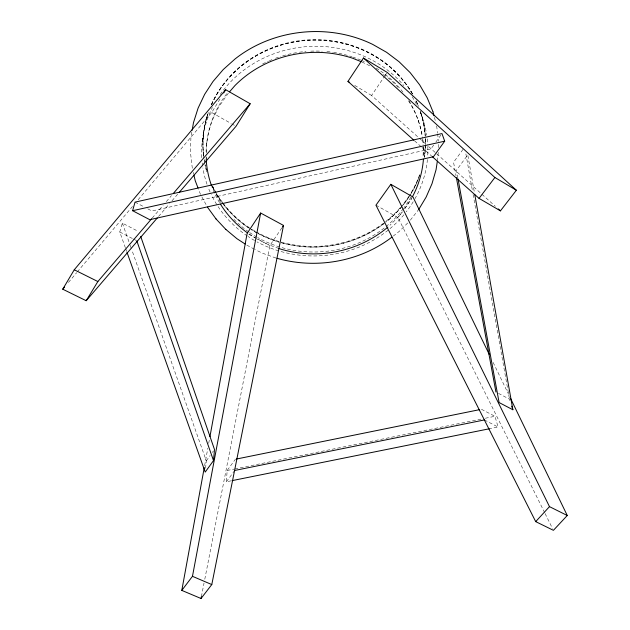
<?xml version="1.0" encoding="UTF-8"?>
<svg xmlns="http://www.w3.org/2000/svg" width="630" height="630" viewBox="0 0 630 630"><rect width="100%" height="100%" fill="white"/><g stroke="black" fill="none" stroke-linecap="round" stroke-linejoin="round"><path stroke-width="0.47" stroke-dasharray="3.15 2.36" d="M438.283 152.381L437.488 160.264M438.362 147.577L438.456 141.805M231.194 480.816L226.375 481.785L227.162 470.484L235.415 459.238M205.569 468.326L206.301 460.845L131.843 249.96M206.64 143.782L206.9 142.199M191.811 132.213L190.937 137.309L190.402 151.869L192.363 168.651M202.183 141.585L203.584 133.521M204.64 465.594L207.829 448.182M208.711 443.347L209.42 439.472M201.403 596.571L204.041 583.073M204.789 579.214L269.868 245.566L281.893 227.816M125.37 247.74L119.763 231.982L122.377 223.138L138.277 231.383M412.39 196.678L405.043 208.388M138.167 199.734L211.704 112.534L220.185 98.682M425.754 143.994L371.574 95.469L384.481 76.427M385.017 75.632L386.655 73.222M206.301 460.845L210.121 455.537M212.302 452.505L213.397 450.993M433.692 145.089L430.928 148.924L151.877 210.987L147.664 208.774M435.905 142.018L440.874 135.111M544.666 512.71L398.05 217.618L402.224 211.877M404.491 208.766L411.878 198.607M463.011 149.42L453.553 162.296L456.049 175.809M226.375 481.785L234.195 471.201M402.224 212.026L398.955 216.24L389.962 225.288M410.351 220.154L418.635 209.577M68.442 282.429L76.687 272.656M77.317 271.9L132.465 206.498M152.255 218.035L163.138 205.333M166.336 201.6L171.454 195.623M158.563 216.476L169.446 203.797M172.006 200.82L178.408 193.363M228.343 93.169L218.736 106.911L212.987 118.771A108.864 100.713 -4.1 0 0 206.073 152.594M407.72 222.957L399.538 231.131L393.341 236.022M227.162 470.484L233.903 469.122M234.864 468.925L481.47 419.021M485.32 418.241L494.959 416.288L498.078 427.014L489.408 428.762M275.964 258.032L262.23 253.11L255.284 249.677M278.83 248.456L268.427 244.708L256.906 238.975M361.88 61.976L370.007 65.906M254.418 249.252L246.779 245.101M119.763 231.982L132.528 238.565M133.379 239.006L135.93 240.321M484.376 419.95L498.078 427.014M481.438 409.279L494.959 416.288M135.04 202.128L144.302 207.002M498.472 393.38L509.497 399.176L510.339 401.822M248.866 234.336L269.868 245.566M211.704 112.534L231.013 123.425M231.856 123.897L234.368 125.315M375.96 205.167L398.05 217.618M354.714 85.412L371.574 95.469M249.149 233.903L255.489 238.045M383.473 74.474L389.025 78.616A108.864 100.713 -4.1 0 1 398.05 87.302M414.611 140.86L421.202 146.743M421.935 147.396L431.455 155.893M428.683 146.617L436.007 153.169M436.74 153.83L495.306 206.286M201.868 196.906L207.357 206.979M545.1 513.592L552.541 528.57M493.14 362.455L508.567 394.301M200.498 194.394L198.348 188.803M125.701 248.669L126.685 251.449M122.377 223.138L129.882 244.416M130.213 245.338L131.52 249.039M422.659 118.542L420.344 111.384A111.345 103.462 -4.1 0 1 425.297 136.112M418.155 120.125L418.627 121.637M434.44 117.401L435.74 122.385M436.653 125.905L437.527 132.891M193.252 172.376L193.694 174.242M457.852 178.03L456.427 170.281L467.759 154.941L474.28 191.756M465.885 153.909L472.413 190.599M473.099 194.465L509.497 399.176M437.645 133.851L438.472 140.844M425.266 138.332A111.211 103.367 -4.1 0 1 425.321 143.892M425.171 147.593A111.211 103.367 -4.1 0 1 424.045 157.689M419.667 174.62A111.211 103.367 -4.1 0 1 409.5 195.308M409.004 196.088A111.211 103.367 -4.1 0 1 401.231 206.498M400.018 207.9A111.211 103.367 -4.1 0 1 384.347 222.555M383.599 223.122A111.211 103.367 -4.1 0 1 256.662 232.084M255.032 231.163A111.211 103.367 -4.1 0 1 250.236 228.241M249.448 227.729A111.211 103.367 -4.1 0 1 223.052 203.151M222.492 202.411A111.211 103.367 -4.1 0 1 212.499 185.834M206.396 169.439A111.211 103.367 -4.1 0 1 205.703 166.753M204.553 161.327A111.211 103.367 -4.1 0 1 204.238 159.508M203.718 155.846A111.211 103.367 -4.1 0 1 208.365 112.329M211.53 104.304A111.211 103.367 -4.1 0 1 308.928 39.8A111.211 103.367 -4.1 0 1 412.327 93.555M416.288 101.186A111.211 103.367 -4.1 0 1 418.541 106.423M420.761 112.644A111.211 103.367 -4.1 0 1 425.179 136.482M423.549 146.593A108.864 100.713 -4.1 0 1 423.557 157.287M219.484 202.577A108.864 100.713 -4.1 0 1 214.948 194.016M214.539 193.142A108.864 100.713 -4.1 0 1 211.948 186.874M206.199 159.429A108.864 100.713 -4.1 0 1 206.112 157.476M408.492 100.784A108.864 100.713 -4.1 0 1 422.305 135.922M422.903 139.797A108.864 100.713 -4.1 0 1 423.415 144.656M425.447 138.883A111.345 103.462 -4.1 0 1 424.368 157.343A111.329 103.454 -4.1 0 0 425.431 138.844M418.871 177.802A111.345 103.462 -4.1 0 1 402.562 205.679M401.971 206.404A111.345 103.462 -4.1 0 1 385.946 222.036M281.019 242.707A111.345 103.462 -4.1 0 0 385.214 222.618A111.329 103.454 -4.1 0 1 281.019 242.652M257.457 233.179A111.345 103.462 -4.1 0 1 250.984 229.391A111.329 103.454 -4.1 0 0 257.457 233.124M216.31 193.78A111.345 103.462 -4.1 0 0 222.981 203.766A111.329 103.454 -4.1 0 1 216.31 193.733M212.412 186.441A111.345 103.462 -4.1 0 0 215.846 192.985A111.329 103.454 -4.1 0 1 212.42 186.386M206.805 171.809A111.345 103.462 -4.1 0 1 205.002 164.635A111.329 103.454 -4.1 0 0 206.317 169.982M203.514 155.5A111.345 103.462 -4.1 0 1 208.27 112.857M211.444 104.824A111.345 103.462 -4.1 0 1 308.96 40.257A111.329 103.454 -4.1 0 1 412.477 94.02M412.492 94.067A111.345 103.462 -4.1 0 0 308.96 40.257A111.329 103.454 -4.1 0 0 211.452 104.785M418.351 106.068A111.345 103.462 -4.1 0 0 416.044 100.839A111.329 103.454 -4.1 0 1 417.974 105.147M423.155 146.947A108.494 100.446 -4.1 0 1 422.943 157.602M410.917 197.04A108.494 100.446 -4.1 0 1 404.074 207.64M403.491 208.428A108.494 100.446 -4.1 0 1 280.594 247.236M279.712 246.976A108.494 100.446 -4.1 0 1 257.78 237.597M256.993 237.148A108.494 100.446 -4.1 0 1 249.504 232.439M248.692 231.879A108.494 100.446 -4.1 0 1 240.959 225.894M240.219 225.257A108.494 100.446 -4.1 0 1 233.163 218.539M220.697 202.482A108.494 100.446 -4.1 0 1 216.003 194.04M214.767 191.425A108.494 100.446 -4.1 0 1 212.53 186.078M206.522 158.768A108.494 100.446 -4.1 0 1 206.412 156.831M206.317 152.94A108.494 100.446 -4.1 0 1 227.477 92.783M262.6 63.969A108.494 100.446 -4.1 0 1 268.514 61.11M269.372 60.732A108.494 100.446 -4.1 0 1 271.979 59.637M275.499 58.267A108.494 100.446 -4.1 0 1 280.87 56.424M282.681 55.873A108.494 100.446 -4.1 0 1 298.431 52.361M299.368 52.219A108.494 100.446 -4.1 0 1 305.999 51.463M310.755 51.156A108.494 100.446 -4.1 0 1 322.174 51.211M326.907 51.558A108.494 100.446 -4.1 0 1 332.569 52.235M333.506 52.369A108.494 100.446 -4.1 0 1 351.839 56.724M352.729 57.023A108.494 100.446 -4.1 0 1 360.596 60M361.455 60.362A108.494 100.446 -4.1 0 1 365.676 62.291M376.173 68.087A108.494 100.446 -4.1 0 1 404.302 93.917M409.051 100.91A108.494 100.446 -4.1 0 1 422.415 138.23M422.541 139.198A108.494 100.446 -4.1 0 1 423.061 145.01M427.817 146.404A113.187 104.801 -4.1 0 1 427.652 156.728M427.416 159.524A113.187 104.801 -4.1 0 1 415.099 198.513M413.209 201.757A113.187 104.801 -4.1 0 1 406.271 211.822M403.901 214.759A113.187 104.801 -4.1 0 1 257.072 241.896M254.575 240.51A113.187 104.801 -4.1 0 1 248.102 236.51M247.314 235.982A113.187 104.801 -4.1 0 1 217.2 205.23M216.704 204.443A113.187 104.801 -4.1 0 1 211.286 194.607M210.113 192.071A113.187 104.801 -4.1 0 1 208.309 187.756M207.01 184.244A113.187 104.801 -4.1 0 1 202.868 167.927M202.584 166.076A113.187 104.801 -4.1 0 1 202.12 162.343M201.742 157.65A113.187 104.801 -4.1 0 1 212.365 107.51M220.138 94.555A113.187 104.801 -4.1 0 1 403.822 85.578M412.162 96.807A113.187 104.801 -4.1 0 1 417.021 105.257M420.281 112.258A113.187 104.801 -4.1 0 1 426.746 135.143M427.25 138.891A113.187 104.801 -4.1 0 1 427.731 144.522M419.824 175.164A111.329 103.454 -4.1 0 1 402.554 205.632M401.964 206.349A111.329 103.454 -4.1 0 1 385.938 221.98M204.821 163.682A111.329 103.454 -4.1 0 1 204.151 160.036M203.876 158.209A111.329 103.454 -4.1 0 1 208.278 112.817M420.627 112.235A111.329 103.454 -4.1 0 1 425.281 136.064M258.284 233.62A111.345 103.462 -4.1 0 0 279.208 242.18A111.329 103.454 -4.1 0 1 258.284 233.573M223.54 204.506A111.345 103.462 -4.1 0 0 250.197 228.887A111.329 103.454 -4.1 0 1 223.548 204.451"/><path stroke-width="0.94" d="M127.016 252.378L205.207 472.075L213.507 460.609L214.483 449.474L140.718 236.47M437.346 161.209L436.055 169.73L431.991 183.739L426.14 197.088L418.753 209.404M192.15 130.284L193.497 122.559L198.088 108.132L204.671 94.295L213.011 81.483L223.24 69.552L235.069 58.952C273.428 28.689 328.813 22.971 372.676 44.391L386.576 52.298L399.05 61.716L410.193 72.663L419.667 84.853L427.203 97.815L432.96 111.738M209.955 436.574L247.125 233.407L260.647 213.027L283.516 225.43L211.79 584.569L201.025 598.5L181.802 590.397L204.285 467.531M181.802 590.397L192.473 576.316L260.647 213.027M201.025 598.5L201.403 596.571M132.607 210.711L135.04 202.128L441.984 133.576L444.693 141.191L433.44 156.744L149.735 219.673L132.607 210.711L444.693 141.191M157.279 217.964L86.2 300.723L62.74 289.194L74.261 269.766L225.682 89.712L250.165 103.737L236.045 126.26L179.054 192.615M412.39 196.678L413.185 195.339A108.864 100.713 -4.1 0 0 423.431 159.217M86.2 300.723L97.863 281.531L151.617 218.783M223.681 92.972L225.682 89.712M413.878 140.206L347.965 81.38L363.463 58.023L387.198 72.418L516.364 190.244L500.433 210.869L479.06 198.379L432.188 156.547M282.437 227.02L283.516 225.43M489.29 354.493L413.028 197.04L390.828 184.322L375.96 205.167L535.705 521.624L553.416 530.326L567.26 515.498L510.709 398.727M479.06 198.379L494.897 177.495L516.364 190.244M62.74 289.194L64.638 286.933M173.376 193.379L250.165 103.737M229.47 91.886L234.998 85.515A108.864 100.713 -4.1 0 1 352.981 58.354L361.061 61.645M535.705 521.624L549.486 506.638L390.828 184.322M391.821 237.211C359.738 261.883 315.772 269.404 277.011 258.284M236.376 459.042L479.517 409.673M234.746 470.445L484.376 419.95M232.155 480.619L489.408 428.762M278.83 248.456L280.586 249.086A108.864 100.713 -4.1 0 0 387.891 227.091M192.473 576.316L211.79 584.569M74.261 269.766L97.863 281.531M549.486 506.638L567.26 515.498M474.792 194.662L512.867 409.752L499.102 402.546L458.026 178.999M347.965 81.38L349.65 82.388M245.164 244.046L236.927 238.691L225.721 229.304M247.511 232.832L246.196 231.966A108.864 100.713 -4.1 0 1 220.492 204.23M498.235 208.908L500.433 210.869M363.463 58.023L494.897 177.495M207.483 207.183L216.043 218.957M215.893 218.799L225.855 229.446M198.001 187.913L195.253 180.771L193.914 175.179M136.781 240.762L213.507 460.609M511.741 406.224L512.867 409.752M433.023 111.99L434.007 115.77M456.403 177.739L495.928 392.033M211.617 185.968A108.864 100.713 -4.1 0 1 206.199 159.429"/></g></svg>
